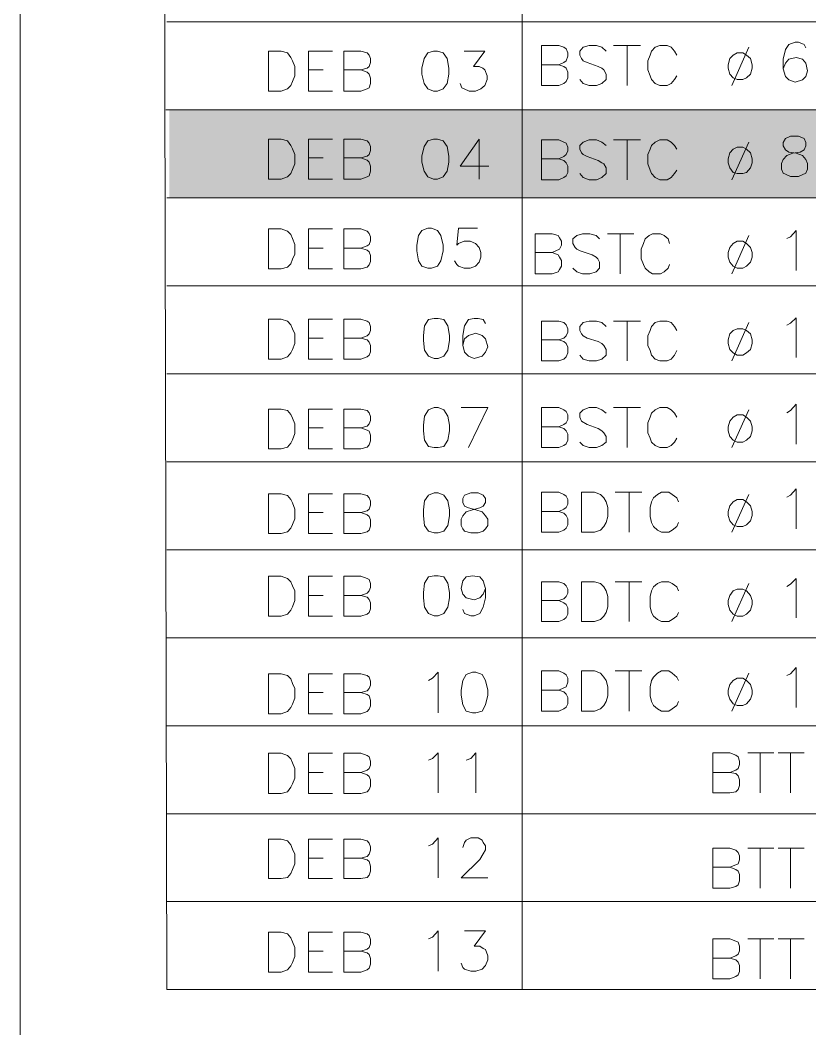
# Model space of a CAD drawing. Header units: feet. Extents: x 203667 to 205527, y 9204857 to 9205156.
# Drawn here: x 204238.889 to 204240.908, y 9205140.22 to 9205142.8 of the extents above; entities that cross this region are included whole.
import ezdxf

# ---------------------------------------------------------------- set-up
doc = ezdxf.new("R2010")
doc.units = ezdxf.units.FT
doc.header["$LTSCALE"] = 0.3
doc.header["$MEASUREMENT"] = 0
doc.layers.add('CALÇADA', color=3, linetype='Continuous')
doc.layers.add('DRENAGEM a executar', color=242, linetype='Continuous', lineweight=30)

msp = doc.modelspace()

# ---------------------------------------------------------------- hatches: boundary and pattern name
at = {"layer": 'CALÇADA'}
h = msp.add_hatch(color=1, dxfattribs=at)
h.dxf.hatch_style = 1
h.paths.add_polyline_path([(204249.5493, 9205142.5705), (204239.2705, 9205142.5705), (204239.2705, 9205142.3455), (204249.5493, 9205142.3455)])
h.paths.add_polyline_path([(204251.0814, 9205142.5705), (204249.5493, 9205142.5705), (204249.5493, 9205142.3455), (204251.0814, 9205142.3455)])

# ---------------------------------------------------------------- linework, layer by layer
at = {"layer": 'DRENAGEM a executar', "color": 7, "lineweight": 20}
for points in [[(204238.8889, 9205154.4118), (204238.8889, 9205137.7706), (204262.0205, 9205137.7706), (204262.0205, 9205154.4118)], [(204239.2639, 9205140.3206), (204239.2553, 9205144.1874), (204251.0749, 9205144.1874)], [(204240.1726, 9205143.7561), (204240.1726, 9205140.3206)], [(204239.2639, 9205142.7955), (204251.0749, 9205142.7955)], [(204240.2216, 9205142.6326), (204240.2216, 9205142.735), (204240.2663, 9205142.735), (204240.2793, 9205142.7306), (204240.2851, 9205142.7263), (204240.2894, 9205142.7162), (204240.2894, 9205142.7076), (204240.2851, 9205142.696), (204240.2793, 9205142.6917), (204240.2663, 9205142.6859), (204240.2216, 9205142.6859)], [(204240.3875, 9205142.7205), (204240.3759, 9205142.7306), (204240.363, 9205142.735), (204240.3442, 9205142.735), (204240.3283, 9205142.7306), (204240.3197, 9205142.7205), (204240.3197, 9205142.7104), (204240.324, 9205142.7018), (204240.3283, 9205142.696), (204240.3384, 9205142.6917), (204240.3673, 9205142.6816), (204240.3759, 9205142.6773), (204240.3817, 9205142.6729), (204240.3875, 9205142.6614), (204240.3875, 9205142.6484), (204240.3759, 9205142.6383), (204240.363, 9205142.6326), (204240.3442, 9205142.6326), (204240.3283, 9205142.6383), (204240.3197, 9205142.6484)], [(204240.4062, 9205142.735), (204240.4755, 9205142.735)], [(204240.4408, 9205142.735), (204240.4408, 9205142.6326)], [(204240.5678, 9205142.7104), (204240.562, 9205142.7205), (204240.5533, 9205142.7306), (204240.5432, 9205142.735), (204240.5245, 9205142.735), (204240.513, 9205142.7306), (204240.5029, 9205142.7205), (204240.5, 9205142.7104), (204240.4942, 9205142.696), (204240.4942, 9205142.6729), (204240.5, 9205142.6571), (204240.5029, 9205142.6484), (204240.513, 9205142.6383), (204240.5245, 9205142.6326), (204240.5432, 9205142.6326), (204240.5533, 9205142.6383), (204240.562, 9205142.6484), (204240.5678, 9205142.6571)], [(204240.7524, 9205142.7306), (204240.7091, 9205142.6326)], [(204240.8981, 9205142.7292), (204240.8937, 9205142.7378), (204240.8793, 9205142.7436), (204240.8706, 9205142.7436), (204240.8548, 9205142.7378), (204240.8461, 9205142.7249), (204240.8404, 9205142.7003), (204240.8404, 9205142.6758), (204240.8461, 9205142.6556), (204240.8548, 9205142.647), (204240.8706, 9205142.6412), (204240.8894, 9205142.647), (204240.8981, 9205142.6556), (204240.9024, 9205142.6701), (204240.8981, 9205142.6903), (204240.8894, 9205142.7003), (204240.8735, 9205142.7047), (204240.8548, 9205142.7003), (204240.8461, 9205142.6903), (204240.8404, 9205142.6758)], [(204239.5235, 9205142.6181), (204239.5235, 9205142.7205), (204239.5567, 9205142.7205), (204239.5726, 9205142.7162), (204239.5812, 9205142.7047), (204239.5856, 9205142.696), (204239.5913, 9205142.6816), (204239.5913, 9205142.6571), (204239.5856, 9205142.6427), (204239.5812, 9205142.6326), (204239.5726, 9205142.6239), (204239.5567, 9205142.6181), (204239.5235, 9205142.6181)], [(204239.6259, 9205142.6181), (204239.6259, 9205142.7205), (204239.688, 9205142.7205)], [(204239.7168, 9205142.6181), (204239.7168, 9205142.7205), (204239.7601, 9205142.7205), (204239.7759, 9205142.7162), (204239.7817, 9205142.7104), (204239.7846, 9205142.7018), (204239.7846, 9205142.6917), (204239.7817, 9205142.6816), (204239.7759, 9205142.6773), (204239.7601, 9205142.6729), (204239.7168, 9205142.6729)], [(204239.9461, 9205142.7205), (204239.9317, 9205142.7162), (204239.9216, 9205142.7018), (204239.9158, 9205142.6773), (204239.9158, 9205142.6614), (204239.9216, 9205142.6383), (204239.9317, 9205142.6239), (204239.9461, 9205142.6181), (204239.9562, 9205142.6181), (204239.9707, 9205142.6239), (204239.9807, 9205142.6383), (204239.9851, 9205142.6614), (204239.9851, 9205142.6773), (204239.9807, 9205142.7018), (204239.9707, 9205142.7162), (204239.9562, 9205142.7205), (204239.9461, 9205142.7205), (204239.9461, 9205142.7205)], [(204240.024, 9205142.7205), (204240.0774, 9205142.7205), (204240.0485, 9205142.6816), (204240.063, 9205142.6816), (204240.0716, 9205142.6773), (204240.0774, 9205142.6729), (204240.0832, 9205142.6571), (204240.0832, 9205142.6484), (204240.0774, 9205142.6326), (204240.0673, 9205142.6239), (204240.0529, 9205142.6181), (204240.037, 9205142.6181), (204240.024, 9205142.6239), (204240.0182, 9205142.6268), (204240.0139, 9205142.6383)], [(204240.7221, 9205142.7162), (204240.712, 9205142.7104), (204240.7033, 9205142.7018), (204240.699, 9205142.6859), (204240.699, 9205142.6773), (204240.7033, 9205142.6614), (204240.712, 9205142.6528), (204240.7221, 9205142.6484), (204240.7365, 9205142.6484), (204240.7466, 9205142.6528), (204240.7567, 9205142.6614), (204240.761, 9205142.6773), (204240.761, 9205142.6859), (204240.7567, 9205142.7018), (204240.7466, 9205142.7104), (204240.7365, 9205142.7162), (204240.7221, 9205142.7162), (204240.7221, 9205142.7162)], [(204240.2663, 9205142.6859), (204240.2793, 9205142.6816), (204240.2851, 9205142.6773), (204240.2894, 9205142.6672), (204240.2894, 9205142.6528), (204240.2851, 9205142.6427), (204240.2793, 9205142.6383), (204240.2663, 9205142.6326), (204240.2216, 9205142.6326)], [(204239.6259, 9205142.6729), (204239.6634, 9205142.6729)], [(204239.7601, 9205142.6729), (204239.7759, 9205142.6672), (204239.7817, 9205142.6614), (204239.7846, 9205142.6513), (204239.7846, 9205142.6383), (204239.7817, 9205142.6268), (204239.7759, 9205142.6239), (204239.7601, 9205142.6181), (204239.7168, 9205142.6181)], [(204239.6259, 9205142.6181), (204239.688, 9205142.6181)], [(204239.2618, 9205142.5705), (204251.0814, 9205142.5705)], [(204239.2639, 9205142.5705), (204251.0749, 9205142.5705)], [(204239.5235, 9205142.3931), (204239.5235, 9205142.4955), (204239.5567, 9205142.4955), (204239.5726, 9205142.4912), (204239.5812, 9205142.4797), (204239.5856, 9205142.471), (204239.5913, 9205142.4566), (204239.5913, 9205142.4321), (204239.5856, 9205142.4177), (204239.5812, 9205142.4076), (204239.5726, 9205142.3989), (204239.5567, 9205142.3931), (204239.5235, 9205142.3931)], [(204239.6259, 9205142.3931), (204239.6259, 9205142.4955), (204239.688, 9205142.4955)], [(204239.7168, 9205142.3931), (204239.7168, 9205142.4955), (204239.7601, 9205142.4955), (204239.7759, 9205142.4912), (204239.7817, 9205142.4854), (204239.7846, 9205142.4768), (204239.7846, 9205142.4667), (204239.7817, 9205142.4566), (204239.7759, 9205142.4523), (204239.7601, 9205142.4479), (204239.7168, 9205142.4479)], [(204239.9461, 9205142.4955), (204239.9317, 9205142.4912), (204239.9216, 9205142.4768), (204239.9158, 9205142.4523), (204239.9158, 9205142.4364), (204239.9216, 9205142.4133), (204239.9317, 9205142.3989), (204239.9461, 9205142.3931), (204239.9562, 9205142.3931), (204239.9707, 9205142.3989), (204239.9807, 9205142.4133), (204239.9851, 9205142.4364), (204239.9851, 9205142.4523), (204239.9807, 9205142.4768), (204239.9707, 9205142.4912), (204239.9562, 9205142.4955), (204239.9461, 9205142.4955), (204239.9461, 9205142.4955)], [(204240.063, 9205142.4955), (204240.0139, 9205142.4263), (204240.0875, 9205142.4263)], [(204240.063, 9205142.4955), (204240.063, 9205142.3931)], [(204240.8591, 9205142.5028), (204240.8461, 9205142.497), (204240.8404, 9205142.4869), (204240.8404, 9205142.4782), (204240.8461, 9205142.4681), (204240.8548, 9205142.4624), (204240.8735, 9205142.4595), (204240.8894, 9205142.4537), (204240.8981, 9205142.4436), (204240.9024, 9205142.4335), (204240.9024, 9205142.4191), (204240.8981, 9205142.409), (204240.8793, 9205142.4003), (204240.8591, 9205142.4003), (204240.8461, 9205142.4061), (204240.8404, 9205142.409), (204240.836, 9205142.4191), (204240.836, 9205142.4335), (204240.8404, 9205142.4436), (204240.849, 9205142.4537), (204240.8649, 9205142.4595), (204240.8836, 9205142.4624), (204240.8937, 9205142.4681), (204240.8981, 9205142.4782), (204240.8981, 9205142.4869), (204240.8937, 9205142.497), (204240.8793, 9205142.5028), (204240.8591, 9205142.5028), (204240.8591, 9205142.5028)], [(204240.2216, 9205142.3917), (204240.2216, 9205142.4941), (204240.2663, 9205142.4941), (204240.2793, 9205142.4883), (204240.2851, 9205142.4854), (204240.2894, 9205142.4753), (204240.2894, 9205142.4653), (204240.2851, 9205142.4566), (204240.2793, 9205142.4508), (204240.2663, 9205142.4451), (204240.2216, 9205142.4451)], [(204240.3875, 9205142.4797), (204240.3759, 9205142.4883), (204240.363, 9205142.4941), (204240.3442, 9205142.4941), (204240.3283, 9205142.4883), (204240.3197, 9205142.4797), (204240.3197, 9205142.4696), (204240.324, 9205142.4609), (204240.3283, 9205142.4566), (204240.3384, 9205142.4508), (204240.3673, 9205142.4407), (204240.3759, 9205142.435), (204240.3817, 9205142.4321), (204240.3875, 9205142.422), (204240.3875, 9205142.4076), (204240.3759, 9205142.3975), (204240.363, 9205142.3917), (204240.3442, 9205142.3917), (204240.3283, 9205142.3975), (204240.3197, 9205142.4076)], [(204240.4062, 9205142.4941), (204240.4755, 9205142.4941)], [(204240.4408, 9205142.4941), (204240.4408, 9205142.3917)], [(204240.5678, 9205142.4696), (204240.562, 9205142.4797), (204240.5533, 9205142.4883), (204240.5432, 9205142.4941), (204240.5245, 9205142.4941), (204240.513, 9205142.4883), (204240.5029, 9205142.4797), (204240.5, 9205142.4696), (204240.4942, 9205142.4566), (204240.4942, 9205142.4321), (204240.5, 9205142.4162), (204240.5029, 9205142.4076), (204240.513, 9205142.3975), (204240.5245, 9205142.3917), (204240.5432, 9205142.3917), (204240.5533, 9205142.3975), (204240.562, 9205142.4076), (204240.5678, 9205142.4162)], [(204240.7221, 9205142.4753), (204240.712, 9205142.4696), (204240.7033, 9205142.4609), (204240.699, 9205142.4451), (204240.699, 9205142.435), (204240.7033, 9205142.422), (204240.712, 9205142.4104), (204240.7221, 9205142.4076), (204240.7365, 9205142.4076), (204240.7466, 9205142.4104), (204240.7567, 9205142.422), (204240.761, 9205142.435), (204240.761, 9205142.4451), (204240.7567, 9205142.4609), (204240.7466, 9205142.4696), (204240.7365, 9205142.4753), (204240.7221, 9205142.4753), (204240.7221, 9205142.4753)], [(204240.7524, 9205142.4883), (204240.7091, 9205142.3917)], [(204239.6259, 9205142.4479), (204239.6634, 9205142.4479)], [(204239.7601, 9205142.4479), (204239.7759, 9205142.4422), (204239.7817, 9205142.4364), (204239.7846, 9205142.4263), (204239.7846, 9205142.4133), (204239.7817, 9205142.4018), (204239.7759, 9205142.3989), (204239.7601, 9205142.3931), (204239.7168, 9205142.3931)], [(204240.2663, 9205142.4451), (204240.2793, 9205142.4407), (204240.2851, 9205142.435), (204240.2894, 9205142.4263), (204240.2894, 9205142.4104), (204240.2851, 9205142.4018), (204240.2793, 9205142.3975), (204240.2663, 9205142.3917), (204240.2216, 9205142.3917)], [(204239.6259, 9205142.3931), (204239.688, 9205142.3931)], [(204239.2639, 9205142.3455), (204251.0749, 9205142.3455)], [(204239.5235, 9205142.1638), (204239.5235, 9205142.2662), (204239.5567, 9205142.2662), (204239.5726, 9205142.2604), (204239.5812, 9205142.2518), (204239.5856, 9205142.2417), (204239.5913, 9205142.2258), (204239.5913, 9205142.2013), (204239.5856, 9205142.1883), (204239.5812, 9205142.1768), (204239.5726, 9205142.1681), (204239.5567, 9205142.1638), (204239.5235, 9205142.1638)], [(204239.6259, 9205142.1638), (204239.6259, 9205142.2662), (204239.688, 9205142.2662)], [(204239.7168, 9205142.1638), (204239.7168, 9205142.2662), (204239.7601, 9205142.2662), (204239.7759, 9205142.2604), (204239.7817, 9205142.2547), (204239.7846, 9205142.246), (204239.7846, 9205142.2359), (204239.7817, 9205142.2258), (204239.7759, 9205142.2229), (204239.7601, 9205142.2172), (204239.7168, 9205142.2172)], [(204239.9317, 9205142.2677), (204239.9158, 9205142.2619), (204239.9072, 9205142.2489), (204239.9029, 9205142.2244), (204239.9029, 9205142.21), (204239.9072, 9205142.184), (204239.9158, 9205142.171), (204239.9317, 9205142.1653), (204239.9404, 9205142.1653), (204239.9562, 9205142.171), (204239.9649, 9205142.184), (204239.9707, 9205142.21), (204239.9707, 9205142.2244), (204239.9649, 9205142.2489), (204239.9562, 9205142.2619), (204239.9404, 9205142.2677), (204239.9317, 9205142.2677), (204239.9317, 9205142.2677)], [(204240.0586, 9205142.2677), (204240.0096, 9205142.2677), (204240.0053, 9205142.2244), (204240.0096, 9205142.2287), (204240.024, 9205142.2345), (204240.0399, 9205142.2345), (204240.0529, 9205142.2287), (204240.063, 9205142.2186), (204240.0673, 9205142.2056), (204240.0673, 9205142.1941), (204240.063, 9205142.1811), (204240.0529, 9205142.171), (204240.0399, 9205142.1653), (204240.024, 9205142.1653), (204240.0096, 9205142.171), (204240.0053, 9205142.1753), (204239.9995, 9205142.184)], [(204240.2057, 9205142.1508), (204240.2057, 9205142.2532), (204240.249, 9205142.2532), (204240.2649, 9205142.2489), (204240.2678, 9205142.2431), (204240.2735, 9205142.2345), (204240.2735, 9205142.2244), (204240.2678, 9205142.2143), (204240.249, 9205142.2056), (204240.2057, 9205142.2056)], [(204240.3702, 9205142.2403), (204240.3615, 9205142.2489), (204240.3457, 9205142.2532), (204240.3269, 9205142.2532), (204240.3125, 9205142.2489), (204240.3024, 9205142.2403), (204240.3024, 9205142.2287), (204240.3082, 9205142.2186), (204240.3125, 9205142.2143), (204240.3211, 9205142.21), (204240.3514, 9205142.1999), (204240.3615, 9205142.1941), (204240.3658, 9205142.1898), (204240.3702, 9205142.1811), (204240.3702, 9205142.1653), (204240.3615, 9205142.1566), (204240.3457, 9205142.1508), (204240.3269, 9205142.1508), (204240.3125, 9205142.1566), (204240.3024, 9205142.1653)], [(204240.3904, 9205142.2532), (204240.4582, 9205142.2532)], [(204240.4235, 9205142.2532), (204240.4235, 9205142.1508)], [(204240.549, 9205142.2287), (204240.5461, 9205142.2403), (204240.536, 9205142.2489), (204240.5259, 9205142.2532), (204240.5057, 9205142.2532), (204240.4971, 9205142.2489), (204240.487, 9205142.2403), (204240.4827, 9205142.2287), (204240.4769, 9205142.2143), (204240.4769, 9205142.1898), (204240.4827, 9205142.1753), (204240.487, 9205142.1653), (204240.4971, 9205142.1566), (204240.5057, 9205142.1508), (204240.5259, 9205142.1508), (204240.536, 9205142.1566), (204240.5461, 9205142.1653), (204240.549, 9205142.1753)], [(204240.7524, 9205142.2489), (204240.7091, 9205142.1508)], [(204240.849, 9205142.2417), (204240.8591, 9205142.246), (204240.8735, 9205142.2619), (204240.8735, 9205142.1595)], [(204239.6259, 9205142.2172), (204239.6634, 9205142.2172)], [(204239.7601, 9205142.2172), (204239.7759, 9205142.2114), (204239.7817, 9205142.2071), (204239.7846, 9205142.1984), (204239.7846, 9205142.1826), (204239.7817, 9205142.1739), (204239.7759, 9205142.1681), (204239.7601, 9205142.1638), (204239.7168, 9205142.1638)], [(204240.7221, 9205142.2345), (204240.712, 9205142.2287), (204240.7033, 9205142.2186), (204240.699, 9205142.2056), (204240.699, 9205142.1941), (204240.7033, 9205142.1811), (204240.712, 9205142.171), (204240.7221, 9205142.1653), (204240.7365, 9205142.1653), (204240.7466, 9205142.171), (204240.7567, 9205142.1811), (204240.761, 9205142.1941), (204240.761, 9205142.2056), (204240.7567, 9205142.2186), (204240.7466, 9205142.2287), (204240.7365, 9205142.2345), (204240.7221, 9205142.2345), (204240.7221, 9205142.2345)], [(204240.249, 9205142.2056), (204240.2649, 9205142.1999), (204240.2678, 9205142.1941), (204240.2735, 9205142.1854), (204240.2735, 9205142.171), (204240.2678, 9205142.1624), (204240.2649, 9205142.1566), (204240.249, 9205142.1508), (204240.2057, 9205142.1508)], [(204239.6259, 9205142.1638), (204239.688, 9205142.1638)], [(204239.2639, 9205142.1205), (204251.0749, 9205142.1205)], [(204239.5235, 9205141.933), (204239.5235, 9205142.0354), (204239.5567, 9205142.0354), (204239.5726, 9205142.0297), (204239.5812, 9205142.021), (204239.5856, 9205142.0109), (204239.5913, 9205141.9979), (204239.5913, 9205141.9734), (204239.5856, 9205141.9576), (204239.5812, 9205141.9489), (204239.5726, 9205141.9388), (204239.5567, 9205141.933), (204239.5235, 9205141.933), (204239.5235, 9205141.933)], [(204239.6259, 9205141.933), (204239.6259, 9205142.0354), (204239.688, 9205142.0354)], [(204239.7168, 9205141.933), (204239.7168, 9205142.0354), (204239.7601, 9205142.0354), (204239.7759, 9205142.0297), (204239.7817, 9205142.0268), (204239.7846, 9205142.0167), (204239.7846, 9205142.0066), (204239.7817, 9205141.9979), (204239.7759, 9205141.9922), (204239.7601, 9205141.9864), (204239.7168, 9205141.9864)], [(204239.9476, 9205142.0369), (204239.9332, 9205142.034), (204239.9231, 9205142.0181), (204239.9202, 9205141.9936), (204239.9202, 9205141.9806), (204239.9231, 9205141.9561), (204239.9332, 9205141.9403), (204239.9476, 9205141.9345), (204239.9577, 9205141.9345), (204239.9721, 9205141.9403), (204239.9822, 9205141.9561), (204239.9865, 9205141.9806), (204239.9865, 9205141.9936), (204239.9822, 9205142.0181), (204239.9721, 9205142.034), (204239.9577, 9205142.0369), (204239.9476, 9205142.0369), (204239.9476, 9205142.0369)], [(204240.0788, 9205142.0239), (204240.0731, 9205142.034), (204240.0601, 9205142.0369), (204240.05, 9205142.0369), (204240.0356, 9205142.034), (204240.0255, 9205142.0181), (204240.0211, 9205141.9936), (204240.0211, 9205141.9691), (204240.0255, 9205141.9504), (204240.0356, 9205141.9403), (204240.05, 9205141.9345), (204240.0702, 9205141.9403), (204240.0788, 9205141.9504), (204240.0846, 9205141.9648), (204240.0788, 9205141.985), (204240.0702, 9205141.9936), (204240.0543, 9205141.9994), (204240.0356, 9205141.9936), (204240.0255, 9205141.985), (204240.0211, 9205141.9691)], [(204240.849, 9205142.0196), (204240.8591, 9205142.0253), (204240.8735, 9205142.0383), (204240.8735, 9205141.9374)], [(204240.2216, 9205141.9287), (204240.2216, 9205142.0297), (204240.2663, 9205142.0297), (204240.2793, 9205142.0268), (204240.2851, 9205142.021), (204240.2894, 9205142.0109), (204240.2894, 9205142.0023), (204240.2851, 9205141.9922), (204240.2793, 9205141.9864), (204240.2663, 9205141.9821), (204240.2216, 9205141.9821)], [(204240.3875, 9205142.0167), (204240.3759, 9205142.0268), (204240.363, 9205142.0297), (204240.3442, 9205142.0297), (204240.3283, 9205142.0268), (204240.3197, 9205142.0167), (204240.3197, 9205142.0066), (204240.324, 9205141.9979), (204240.3283, 9205141.9922), (204240.3384, 9205141.9864), (204240.3673, 9205141.9778), (204240.3759, 9205141.9734), (204240.3817, 9205141.9677), (204240.3875, 9205141.9576), (204240.3875, 9205141.9431), (204240.3759, 9205141.933), (204240.363, 9205141.9287), (204240.3442, 9205141.9287), (204240.3283, 9205141.933), (204240.3197, 9205141.9431)], [(204240.4062, 9205142.0297), (204240.4755, 9205142.0297)], [(204240.4408, 9205142.0297), (204240.4408, 9205141.9287)], [(204240.5678, 9205142.0066), (204240.562, 9205142.0167), (204240.5533, 9205142.0268), (204240.5432, 9205142.0297), (204240.5245, 9205142.0297), (204240.513, 9205142.0268), (204240.5029, 9205142.0167), (204240.5, 9205142.0066), (204240.4942, 9205141.9922), (204240.4942, 9205141.9677), (204240.5, 9205141.9547), (204240.5029, 9205141.9431), (204240.513, 9205141.933), (204240.5245, 9205141.9287), (204240.5432, 9205141.9287), (204240.5533, 9205141.933), (204240.562, 9205141.9431), (204240.5678, 9205141.9547)], [(204240.7221, 9205142.0109), (204240.712, 9205142.0066), (204240.7033, 9205141.9979), (204240.699, 9205141.9821), (204240.699, 9205141.9734), (204240.7033, 9205141.9576), (204240.712, 9205141.9489), (204240.7221, 9205141.9431), (204240.7365, 9205141.9431), (204240.7466, 9205141.9489), (204240.7567, 9205141.9576), (204240.761, 9205141.9734), (204240.761, 9205141.9821), (204240.7567, 9205141.9979), (204240.7466, 9205142.0066), (204240.7365, 9205142.0109), (204240.7221, 9205142.0109), (204240.7221, 9205142.0109)], [(204240.7524, 9205142.0268), (204240.7091, 9205141.9287)], [(204239.6259, 9205141.9864), (204239.6634, 9205141.9864)], [(204239.7601, 9205141.9864), (204239.7759, 9205141.9821), (204239.7817, 9205141.9763), (204239.7846, 9205141.9677), (204239.7846, 9205141.9518), (204239.7817, 9205141.9431), (204239.7759, 9205141.9388), (204239.7601, 9205141.933), (204239.7168, 9205141.933)], [(204240.2663, 9205141.9821), (204240.2793, 9205141.9778), (204240.2851, 9205141.9734), (204240.2894, 9205141.9633), (204240.2894, 9205141.9489), (204240.2851, 9205141.9388), (204240.2793, 9205141.933), (204240.2663, 9205141.9287), (204240.2216, 9205141.9287)], [(204239.6259, 9205141.933), (204239.688, 9205141.933)], [(204239.2639, 9205141.8955), (204251.0749, 9205141.8955)], [(204239.5235, 9205141.7037), (204239.5235, 9205141.8047), (204239.5567, 9205141.8047), (204239.5726, 9205141.8018), (204239.5812, 9205141.7917), (204239.5856, 9205141.7816), (204239.5913, 9205141.7672), (204239.5913, 9205141.7427), (204239.5856, 9205141.7268), (204239.5812, 9205141.7181), (204239.5726, 9205141.708), (204239.5567, 9205141.7037), (204239.5235, 9205141.7037), (204239.5235, 9205141.7037)], [(204239.6259, 9205141.7037), (204239.6259, 9205141.8047), (204239.688, 9205141.8047)], [(204239.7168, 9205141.7037), (204239.7168, 9205141.8047), (204239.7601, 9205141.8047), (204239.7759, 9205141.8018), (204239.7817, 9205141.796), (204239.7846, 9205141.7859), (204239.7846, 9205141.7758), (204239.7817, 9205141.7672), (204239.7759, 9205141.7614), (204239.7601, 9205141.7571), (204239.7168, 9205141.7571)], [(204239.9476, 9205141.809), (204239.9332, 9205141.8032), (204239.9231, 9205141.7874), (204239.9202, 9205141.7643), (204239.9202, 9205141.7499), (204239.9231, 9205141.7254), (204239.9332, 9205141.7095), (204239.9476, 9205141.7066), (204239.9577, 9205141.7066), (204239.9721, 9205141.7095), (204239.9822, 9205141.7254), (204239.9865, 9205141.7499), (204239.9865, 9205141.7643), (204239.9822, 9205141.7874), (204239.9721, 9205141.8032), (204239.9577, 9205141.809), (204239.9476, 9205141.809), (204239.9476, 9205141.809)], [(204240.0356, 9205141.7066), (204240.0846, 9205141.809), (204240.0168, 9205141.809)], [(204240.2216, 9205141.7066), (204240.2216, 9205141.809), (204240.2663, 9205141.809), (204240.2793, 9205141.8032), (204240.2851, 9205141.7989), (204240.2894, 9205141.7903), (204240.2894, 9205141.7787), (204240.2851, 9205141.7701), (204240.2793, 9205141.7657), (204240.2663, 9205141.76), (204240.2216, 9205141.76)], [(204240.3875, 9205141.7946), (204240.3759, 9205141.8032), (204240.363, 9205141.809), (204240.3442, 9205141.809), (204240.3283, 9205141.8032), (204240.3197, 9205141.7946), (204240.3197, 9205141.7845), (204240.324, 9205141.7744), (204240.3384, 9205141.7657), (204240.3673, 9205141.7556), (204240.3759, 9205141.7499), (204240.3817, 9205141.7441), (204240.3875, 9205141.7354), (204240.3875, 9205141.721), (204240.3759, 9205141.7124), (204240.363, 9205141.7066), (204240.3442, 9205141.7066), (204240.3283, 9205141.7124), (204240.3197, 9205141.721)], [(204240.4062, 9205141.809), (204240.4755, 9205141.809)], [(204240.4408, 9205141.809), (204240.4408, 9205141.7066)], [(204240.5678, 9205141.7845), (204240.562, 9205141.7946), (204240.5533, 9205141.8032), (204240.5432, 9205141.809), (204240.5245, 9205141.809), (204240.513, 9205141.8032), (204240.5029, 9205141.7946), (204240.5, 9205141.7845), (204240.4942, 9205141.7701), (204240.4942, 9205141.7441), (204240.5, 9205141.7311), (204240.5029, 9205141.721), (204240.513, 9205141.7124), (204240.5245, 9205141.7066), (204240.5432, 9205141.7066), (204240.5533, 9205141.7124), (204240.562, 9205141.721), (204240.5678, 9205141.7311)], [(204240.7524, 9205141.8032), (204240.7091, 9205141.7066)], [(204240.849, 9205141.796), (204240.8591, 9205141.8018), (204240.8735, 9205141.8177), (204240.8735, 9205141.7153)], [(204240.7221, 9205141.7903), (204240.712, 9205141.7845), (204240.7033, 9205141.7744), (204240.699, 9205141.76), (204240.699, 9205141.7499), (204240.7033, 9205141.7354), (204240.712, 9205141.7254), (204240.7221, 9205141.721), (204240.7365, 9205141.721), (204240.7466, 9205141.7254), (204240.7567, 9205141.7354), (204240.761, 9205141.7499), (204240.761, 9205141.76), (204240.7567, 9205141.7744), (204240.7466, 9205141.7845), (204240.7365, 9205141.7903), (204240.7221, 9205141.7903), (204240.7221, 9205141.7903)], [(204239.6259, 9205141.7571), (204239.6634, 9205141.7571)], [(204239.7601, 9205141.7571), (204239.7759, 9205141.7513), (204239.7817, 9205141.7484), (204239.7846, 9205141.7383), (204239.7846, 9205141.7239), (204239.7817, 9205141.7138), (204239.7759, 9205141.708), (204239.7601, 9205141.7037), (204239.7168, 9205141.7037)], [(204240.2663, 9205141.76), (204240.2793, 9205141.7556), (204240.2851, 9205141.7499), (204240.2894, 9205141.7412), (204240.2894, 9205141.7254), (204240.2851, 9205141.7167), (204240.2793, 9205141.7124), (204240.2663, 9205141.7066), (204240.2216, 9205141.7066)], [(204239.6259, 9205141.7037), (204239.688, 9205141.7037)], [(204239.2639, 9205141.6705), (204251.0749, 9205141.6705), (204239.2639, 9205141.6705), (204239.2639, 9205141.6705)], [(204240.2216, 9205141.4903), (204240.2216, 9205141.5927), (204240.2663, 9205141.5927), (204240.2793, 9205141.5869), (204240.2851, 9205141.5826), (204240.2894, 9205141.5739), (204240.2894, 9205141.5624), (204240.2851, 9205141.5537), (204240.2793, 9205141.5494), (204240.2663, 9205141.5436), (204240.2216, 9205141.5436)], [(204240.324, 9205141.4903), (204240.324, 9205141.5927), (204240.3572, 9205141.5927), (204240.3731, 9205141.5869), (204240.3817, 9205141.5782), (204240.3875, 9205141.5681), (204240.3918, 9205141.5537), (204240.3918, 9205141.5306), (204240.3875, 9205141.5148), (204240.3817, 9205141.5047), (204240.3731, 9205141.496), (204240.3572, 9205141.4903), (204240.324, 9205141.4903), (204240.324, 9205141.4903)], [(204240.4106, 9205141.5927), (204240.4783, 9205141.5927)], [(204240.4466, 9205141.5927), (204240.4466, 9205141.4903)], [(204240.5721, 9205141.5681), (204240.5678, 9205141.5782), (204240.5562, 9205141.5869), (204240.5476, 9205141.5927), (204240.5288, 9205141.5927), (204240.5187, 9205141.5869), (204240.5086, 9205141.5782), (204240.5029, 9205141.5681), (204240.5, 9205141.5537), (204240.5, 9205141.5306), (204240.5029, 9205141.5148), (204240.5086, 9205141.5047), (204240.5187, 9205141.496), (204240.5288, 9205141.4903), (204240.5476, 9205141.4903), (204240.5562, 9205141.496), (204240.5678, 9205141.5047), (204240.5721, 9205141.5148)], [(204240.849, 9205141.5797), (204240.8591, 9205141.5854), (204240.8735, 9205141.6013), (204240.8735, 9205141.4989)], [(204239.5235, 9205141.4874), (204239.5235, 9205141.5883), (204239.5567, 9205141.5883), (204239.5726, 9205141.584), (204239.5812, 9205141.5739), (204239.5856, 9205141.5653), (204239.5913, 9205141.5494), (204239.5913, 9205141.5249), (204239.5856, 9205141.5104), (204239.5812, 9205141.5004), (204239.5726, 9205141.4917), (204239.5567, 9205141.4874), (204239.5235, 9205141.4874), (204239.5235, 9205141.4874)], [(204239.6259, 9205141.4874), (204239.6259, 9205141.5883), (204239.688, 9205141.5883)], [(204239.7168, 9205141.4874), (204239.7168, 9205141.5883), (204239.7601, 9205141.5883), (204239.7759, 9205141.584), (204239.7817, 9205141.5782), (204239.7846, 9205141.5696), (204239.7846, 9205141.5595), (204239.7817, 9205141.5494), (204239.7759, 9205141.5451), (204239.7601, 9205141.5407), (204239.7168, 9205141.5407)], [(204239.9476, 9205141.5912), (204239.9332, 9205141.5854), (204239.9231, 9205141.571), (204239.9202, 9205141.5479), (204239.9202, 9205141.5321), (204239.9231, 9205141.5076), (204239.9332, 9205141.4931), (204239.9476, 9205141.4888), (204239.9577, 9205141.4888), (204239.9721, 9205141.4931), (204239.9822, 9205141.5076), (204239.9865, 9205141.5321), (204239.9865, 9205141.5479), (204239.9822, 9205141.571), (204239.9721, 9205141.5854), (204239.9577, 9205141.5912), (204239.9476, 9205141.5912), (204239.9476, 9205141.5912)], [(204240.0413, 9205141.5912), (204240.0255, 9205141.5854), (204240.0211, 9205141.5768), (204240.0211, 9205141.5667), (204240.0255, 9205141.5566), (204240.0356, 9205141.5523), (204240.0543, 9205141.5479), (204240.0702, 9205141.5422), (204240.0788, 9205141.5321), (204240.0846, 9205141.5234), (204240.0846, 9205141.5076), (204240.0788, 9205141.4989), (204240.0731, 9205141.4931), (204240.0601, 9205141.4888), (204240.0413, 9205141.4888), (204240.0255, 9205141.4931), (204240.0211, 9205141.4989), (204240.0168, 9205141.5076), (204240.0168, 9205141.5234), (204240.0211, 9205141.5321), (204240.0298, 9205141.5422), (204240.0457, 9205141.5479), (204240.0644, 9205141.5523), (204240.0731, 9205141.5566), (204240.0788, 9205141.5667), (204240.0788, 9205141.5768), (204240.0731, 9205141.5854), (204240.0601, 9205141.5912), (204240.0413, 9205141.5912), (204240.0413, 9205141.5912)], [(204240.7221, 9205141.5739), (204240.712, 9205141.5681), (204240.7033, 9205141.558), (204240.699, 9205141.5436), (204240.699, 9205141.5335), (204240.7033, 9205141.5191), (204240.712, 9205141.509), (204240.7221, 9205141.5047), (204240.7365, 9205141.5047), (204240.7466, 9205141.509), (204240.7567, 9205141.5191), (204240.761, 9205141.5335), (204240.761, 9205141.5436), (204240.7567, 9205141.558), (204240.7466, 9205141.5681), (204240.7365, 9205141.5739), (204240.7221, 9205141.5739), (204240.7221, 9205141.5739)], [(204240.7524, 9205141.5869), (204240.7091, 9205141.4903)], [(204239.6259, 9205141.5407), (204239.6634, 9205141.5407)], [(204239.7601, 9205141.5407), (204239.7759, 9205141.535), (204239.7817, 9205141.5306), (204239.7846, 9205141.522), (204239.7846, 9205141.5061), (204239.7817, 9205141.496), (204239.7759, 9205141.4917), (204239.7601, 9205141.4874), (204239.7168, 9205141.4874)], [(204240.2663, 9205141.5436), (204240.2793, 9205141.5393), (204240.2851, 9205141.5335), (204240.2894, 9205141.5249), (204240.2894, 9205141.509), (204240.2851, 9205141.5004), (204240.2793, 9205141.496), (204240.2663, 9205141.4903), (204240.2216, 9205141.4903)], [(204239.6259, 9205141.4874), (204239.688, 9205141.4874)], [(204239.2639, 9205141.4455), (204251.0749, 9205141.4455)], [(204239.5235, 9205141.2754), (204239.5235, 9205141.3778), (204239.5567, 9205141.3778), (204239.5726, 9205141.372), (204239.5812, 9205141.3633), (204239.5856, 9205141.3532), (204239.5913, 9205141.3403), (204239.5913, 9205141.3157), (204239.5856, 9205141.2999), (204239.5812, 9205141.2912), (204239.5726, 9205141.2811), (204239.5567, 9205141.2754), (204239.5235, 9205141.2754), (204239.5235, 9205141.2754)], [(204239.6259, 9205141.2754), (204239.6259, 9205141.3778), (204239.688, 9205141.3778)], [(204239.7168, 9205141.2754), (204239.7168, 9205141.3778), (204239.7601, 9205141.3778), (204239.7759, 9205141.372), (204239.7817, 9205141.3691), (204239.7846, 9205141.359), (204239.7846, 9205141.3489), (204239.7817, 9205141.3403), (204239.7759, 9205141.3345), (204239.7601, 9205141.3287), (204239.7168, 9205141.3287)], [(204239.9476, 9205141.3792), (204239.9332, 9205141.3763), (204239.9231, 9205141.3604), (204239.9202, 9205141.3359), (204239.9202, 9205141.3229), (204239.9231, 9205141.2984), (204239.9332, 9205141.2826), (204239.9476, 9205141.2768), (204239.9577, 9205141.2768), (204239.9721, 9205141.2826), (204239.9822, 9205141.2984), (204239.9865, 9205141.3229), (204239.9865, 9205141.3359), (204239.9822, 9205141.3604), (204239.9721, 9205141.3763), (204239.9577, 9205141.3792), (204239.9476, 9205141.3792), (204239.9476, 9205141.3792)], [(204240.0788, 9205141.346), (204240.0731, 9205141.3316), (204240.0644, 9205141.3229), (204240.05, 9205141.3172), (204240.0298, 9205141.3229), (204240.0211, 9205141.3316), (204240.0168, 9205141.346), (204240.0211, 9205141.3662), (204240.0298, 9205141.3763), (204240.0457, 9205141.3792), (204240.0644, 9205141.3763), (204240.0731, 9205141.3662), (204240.0788, 9205141.346), (204240.0788, 9205141.3229), (204240.0731, 9205141.2984), (204240.0644, 9205141.2826), (204240.05, 9205141.2768), (204240.0413, 9205141.2768), (204240.0255, 9205141.2826), (204240.0211, 9205141.2927)], [(204240.2216, 9205141.2624), (204240.2216, 9205141.3633), (204240.2663, 9205141.3633), (204240.2793, 9205141.359), (204240.2851, 9205141.3532), (204240.2894, 9205141.3446), (204240.2894, 9205141.3345), (204240.2851, 9205141.3258), (204240.2793, 9205141.3201), (204240.2663, 9205141.3157), (204240.2216, 9205141.3157)], [(204240.324, 9205141.2624), (204240.324, 9205141.3633), (204240.3572, 9205141.3633), (204240.3731, 9205141.359), (204240.3817, 9205141.3504), (204240.3875, 9205141.3403), (204240.3918, 9205141.3258), (204240.3918, 9205141.2999), (204240.3875, 9205141.2854), (204240.3817, 9205141.2754), (204240.3731, 9205141.2667), (204240.3572, 9205141.2624), (204240.324, 9205141.2624), (204240.324, 9205141.2624)], [(204240.4106, 9205141.3633), (204240.4783, 9205141.3633)], [(204240.4466, 9205141.3633), (204240.4466, 9205141.2624)], [(204240.5721, 9205141.3403), (204240.5678, 9205141.3504), (204240.5562, 9205141.359), (204240.5476, 9205141.3633), (204240.5288, 9205141.3633), (204240.5187, 9205141.359), (204240.5086, 9205141.3504), (204240.5029, 9205141.3403), (204240.5, 9205141.3258), (204240.5, 9205141.2999), (204240.5029, 9205141.2854), (204240.5086, 9205141.2754), (204240.5187, 9205141.2667), (204240.5288, 9205141.2624), (204240.5476, 9205141.2624), (204240.5562, 9205141.2667), (204240.5678, 9205141.2754), (204240.5721, 9205141.2854)], [(204240.849, 9205141.3518), (204240.8591, 9205141.3576), (204240.8735, 9205141.372), (204240.8735, 9205141.271)], [(204240.7221, 9205141.3446), (204240.712, 9205141.3403), (204240.7033, 9205141.3287), (204240.699, 9205141.3157), (204240.699, 9205141.3056), (204240.7033, 9205141.2912), (204240.712, 9205141.2811), (204240.7221, 9205141.2754), (204240.7365, 9205141.2754), (204240.7466, 9205141.2811), (204240.7567, 9205141.2912), (204240.761, 9205141.3056), (204240.761, 9205141.3157), (204240.7567, 9205141.3287), (204240.7466, 9205141.3403), (204240.7365, 9205141.3446), (204240.7221, 9205141.3446), (204240.7221, 9205141.3446)], [(204240.7524, 9205141.359), (204240.7091, 9205141.2624)], [(204239.6259, 9205141.3287), (204239.6634, 9205141.3287)], [(204239.7601, 9205141.3287), (204239.7759, 9205141.3244), (204239.7817, 9205141.3186), (204239.7846, 9205141.31), (204239.7846, 9205141.2941), (204239.7817, 9205141.2854), (204239.7759, 9205141.2811), (204239.7601, 9205141.2754), (204239.7168, 9205141.2754)], [(204240.2663, 9205141.3157), (204240.2793, 9205141.31), (204240.2851, 9205141.3056), (204240.2894, 9205141.297), (204240.2894, 9205141.2811), (204240.2851, 9205141.2725), (204240.2793, 9205141.2667), (204240.2663, 9205141.2624), (204240.2216, 9205141.2624)], [(204239.6259, 9205141.2754), (204239.688, 9205141.2754)], [(204239.2639, 9205141.2205), (204251.0749, 9205141.2205)], [(204239.5235, 9205141.0258), (204239.5235, 9205141.1282), (204239.5567, 9205141.1282), (204239.5726, 9205141.1239), (204239.5812, 9205141.1153), (204239.5856, 9205141.1037), (204239.5913, 9205141.0907), (204239.5913, 9205141.0662), (204239.5856, 9205141.0504), (204239.5812, 9205141.0417), (204239.5726, 9205141.0316), (204239.5567, 9205141.0258), (204239.5235, 9205141.0258), (204239.5235, 9205141.0258)], [(204239.6259, 9205141.0258), (204239.6259, 9205141.1282), (204239.688, 9205141.1282)], [(204239.7168, 9205141.0258), (204239.7168, 9205141.1282), (204239.7601, 9205141.1282), (204239.7759, 9205141.1239), (204239.7817, 9205141.1196), (204239.7846, 9205141.1095), (204239.7846, 9205141.0994), (204239.7817, 9205141.0907), (204239.7759, 9205141.085), (204239.7601, 9205141.0806), (204239.7168, 9205141.0806)], [(204239.9332, 9205141.1109), (204239.9432, 9205141.1167), (204239.9577, 9205141.1326), (204239.9577, 9205141.0287)], [(204240.0457, 9205141.1326), (204240.0298, 9205141.1268), (204240.0211, 9205141.1109), (204240.0168, 9205141.0864), (204240.0168, 9205141.0734), (204240.0211, 9205141.0489), (204240.0298, 9205141.033), (204240.0457, 9205141.0287), (204240.0543, 9205141.0287), (204240.0702, 9205141.033), (204240.0788, 9205141.0489), (204240.0846, 9205141.0734), (204240.0846, 9205141.0864), (204240.0788, 9205141.1109), (204240.0702, 9205141.1268), (204240.0543, 9205141.1326), (204240.0457, 9205141.1326), (204240.0457, 9205141.1326)], [(204240.2216, 9205141.033), (204240.2216, 9205141.1355), (204240.2663, 9205141.1355), (204240.2793, 9205141.1297), (204240.2851, 9205141.1254), (204240.2894, 9205141.1167), (204240.2894, 9205141.1066), (204240.2851, 9205141.0951), (204240.2793, 9205141.0922), (204240.2663, 9205141.0864), (204240.2216, 9205141.0864)], [(204240.324, 9205141.033), (204240.324, 9205141.1355), (204240.3572, 9205141.1355), (204240.3731, 9205141.1297), (204240.3817, 9205141.1196), (204240.3875, 9205141.1109), (204240.3918, 9205141.0951), (204240.3918, 9205141.072), (204240.3875, 9205141.0576), (204240.3817, 9205141.0475), (204240.3731, 9205141.0388), (204240.3572, 9205141.033), (204240.324, 9205141.033), (204240.324, 9205141.033)], [(204240.4106, 9205141.1355), (204240.4783, 9205141.1355)], [(204240.4466, 9205141.1355), (204240.4466, 9205141.033)], [(204240.5721, 9205141.1109), (204240.5678, 9205141.1196), (204240.5562, 9205141.1297), (204240.5476, 9205141.1355), (204240.5288, 9205141.1355), (204240.5187, 9205141.1297), (204240.5086, 9205141.1196), (204240.5029, 9205141.1109), (204240.5, 9205141.0951), (204240.5, 9205141.072), (204240.5029, 9205141.0576), (204240.5086, 9205141.0475), (204240.5187, 9205141.0388), (204240.5288, 9205141.033), (204240.5476, 9205141.033), (204240.5562, 9205141.0388), (204240.5678, 9205141.0475), (204240.5721, 9205141.0576)], [(204240.7524, 9205141.1297), (204240.7091, 9205141.033)], [(204240.849, 9205141.1239), (204240.8591, 9205141.1282), (204240.8735, 9205141.1441), (204240.8735, 9205141.0417)], [(204240.7221, 9205141.1167), (204240.712, 9205141.1109), (204240.7033, 9205141.1008), (204240.699, 9205141.0864), (204240.699, 9205141.0763), (204240.7033, 9205141.0633), (204240.712, 9205141.0518), (204240.7221, 9205141.0475), (204240.7365, 9205141.0475), (204240.7466, 9205141.0518), (204240.7567, 9205141.0633), (204240.761, 9205141.0763), (204240.761, 9205141.0864), (204240.7567, 9205141.1008), (204240.7466, 9205141.1109), (204240.7365, 9205141.1167), (204240.7221, 9205141.1167), (204240.7221, 9205141.1167)], [(204239.6259, 9205141.0806), (204239.6634, 9205141.0806)], [(204239.7601, 9205141.0806), (204239.7759, 9205141.0749), (204239.7817, 9205141.072), (204239.7846, 9205141.0605), (204239.7846, 9205141.046), (204239.7817, 9205141.0374), (204239.7759, 9205141.0316), (204239.7601, 9205141.0258), (204239.7168, 9205141.0258)], [(204240.2663, 9205141.0864), (204240.2793, 9205141.0821), (204240.2851, 9205141.0763), (204240.2894, 9205141.0677), (204240.2894, 9205141.0518), (204240.2851, 9205141.0431), (204240.2793, 9205141.0388), (204240.2663, 9205141.033), (204240.2216, 9205141.033)], [(204239.6259, 9205141.0258), (204239.688, 9205141.0258)], [(204239.2639, 9205140.9955), (204251.0749, 9205140.9955)], [(204239.5235, 9205140.8225), (204239.5235, 9205140.9249), (204239.5567, 9205140.9249), (204239.5726, 9205140.9191), (204239.5812, 9205140.9105), (204239.5856, 9205140.9004), (204239.5913, 9205140.8859), (204239.5913, 9205140.8614), (204239.5856, 9205140.847), (204239.5812, 9205140.8383), (204239.5726, 9205140.8268), (204239.5567, 9205140.8225), (204239.5235, 9205140.8225), (204239.5235, 9205140.8225)], [(204239.6259, 9205140.8225), (204239.6259, 9205140.9249), (204239.688, 9205140.9249)], [(204239.7168, 9205140.8225), (204239.7168, 9205140.9249), (204239.7601, 9205140.9249), (204239.7759, 9205140.9191), (204239.7817, 9205140.9162), (204239.7846, 9205140.9047), (204239.7846, 9205140.8946), (204239.7817, 9205140.8859), (204239.7759, 9205140.8816), (204239.7601, 9205140.8758), (204239.7168, 9205140.8758)], [(204239.9332, 9205140.9076), (204239.9432, 9205140.9119), (204239.9577, 9205140.9263), (204239.9577, 9205140.8239)], [(204240.0298, 9205140.9076), (204240.0413, 9205140.9119), (204240.0543, 9205140.9263), (204240.0543, 9205140.8239)], [(204240.6601, 9205140.8239), (204240.6601, 9205140.9263), (204240.7033, 9205140.9263), (204240.7192, 9205140.9205), (204240.725, 9205140.9162), (204240.7279, 9205140.9047), (204240.7279, 9205140.896), (204240.725, 9205140.8859), (204240.7192, 9205140.8816), (204240.7033, 9205140.8758), (204240.6601, 9205140.8758)], [(204240.7495, 9205140.9263), (204240.8158, 9205140.9263)], [(204240.7812, 9205140.9263), (204240.7812, 9205140.8239)], [(204240.8274, 9205140.9263), (204240.8937, 9205140.9263)], [(204240.8591, 9205140.9263), (204240.8591, 9205140.8239)], [(204239.6259, 9205140.8758), (204239.6634, 9205140.8758)], [(204239.7601, 9205140.8758), (204239.7759, 9205140.8701), (204239.7817, 9205140.8657), (204239.7846, 9205140.8571), (204239.7846, 9205140.8412), (204239.7817, 9205140.8326), (204239.7759, 9205140.8268), (204239.7601, 9205140.8225), (204239.7168, 9205140.8225)], [(204240.7033, 9205140.8758), (204240.7192, 9205140.873), (204240.725, 9205140.8672), (204240.7279, 9205140.8571), (204240.7279, 9205140.8427), (204240.725, 9205140.8326), (204240.7192, 9205140.8268), (204240.7033, 9205140.8239), (204240.6601, 9205140.8239)], [(204239.6259, 9205140.8225), (204239.688, 9205140.8225)], [(204239.2639, 9205140.7705), (204251.0749, 9205140.7705)], [(204239.2639, 9205140.7705), (204251.0749, 9205140.7705)], [(204239.5235, 9205140.6047), (204239.5235, 9205140.7056), (204239.5567, 9205140.7056), (204239.5726, 9205140.7013), (204239.5812, 9205140.6912), (204239.5856, 9205140.6797), (204239.5913, 9205140.6667), (204239.5913, 9205140.6422), (204239.5856, 9205140.6278), (204239.5812, 9205140.6177), (204239.5726, 9205140.6076), (204239.5567, 9205140.6047), (204239.5235, 9205140.6047)], [(204239.6259, 9205140.6047), (204239.6259, 9205140.7056), (204239.688, 9205140.7056)], [(204239.7168, 9205140.6047), (204239.7168, 9205140.7056), (204239.7601, 9205140.7056), (204239.7759, 9205140.7013), (204239.7817, 9205140.6955), (204239.7846, 9205140.6855), (204239.7846, 9205140.6768), (204239.7817, 9205140.6667), (204239.7759, 9205140.6609), (204239.7601, 9205140.6566), (204239.7168, 9205140.6566)], [(204239.9332, 9205140.6883), (204239.9432, 9205140.6927), (204239.9577, 9205140.7085), (204239.9577, 9205140.6061)], [(204240.0211, 9205140.684), (204240.0255, 9205140.697), (204240.0298, 9205140.7028), (204240.0413, 9205140.7085), (204240.0601, 9205140.7085), (204240.0702, 9205140.7028), (204240.0731, 9205140.697), (204240.0788, 9205140.6883), (204240.0788, 9205140.6782), (204240.0731, 9205140.6681), (204240.0644, 9205140.6537), (204240.0168, 9205140.6061), (204240.0846, 9205140.6061)], [(204240.6601, 9205140.5802), (204240.6601, 9205140.6826), (204240.7033, 9205140.6826), (204240.7192, 9205140.6768), (204240.725, 9205140.671), (204240.7279, 9205140.6624), (204240.7279, 9205140.6523), (204240.725, 9205140.6422), (204240.7192, 9205140.6393), (204240.7033, 9205140.6335), (204240.6601, 9205140.6335)], [(204240.7495, 9205140.6826), (204240.8158, 9205140.6826)], [(204240.7812, 9205140.6826), (204240.7812, 9205140.5802)], [(204240.8274, 9205140.6826), (204240.8937, 9205140.6826)], [(204240.8591, 9205140.6826), (204240.8591, 9205140.5802)], [(204239.6259, 9205140.6566), (204239.6634, 9205140.6566)], [(204239.7601, 9205140.6566), (204239.7759, 9205140.6523), (204239.7817, 9205140.648), (204239.7846, 9205140.6364), (204239.7846, 9205140.6234), (204239.7817, 9205140.6133), (204239.7759, 9205140.6076), (204239.7601, 9205140.6047), (204239.7168, 9205140.6047)], [(204240.7033, 9205140.6335), (204240.7192, 9205140.6278), (204240.725, 9205140.6234), (204240.7279, 9205140.6148), (204240.7279, 9205140.5989), (204240.725, 9205140.5888), (204240.7192, 9205140.5845), (204240.7033, 9205140.5802), (204240.6601, 9205140.5802)], [(204239.6259, 9205140.6047), (204239.688, 9205140.6047)], [(204239.2639, 9205140.5456), (204251.0749, 9205140.5456)], [(204239.5235, 9205140.3653), (204239.5235, 9205140.4677), (204239.5567, 9205140.4677), (204239.5726, 9205140.4633), (204239.5812, 9205140.4532), (204239.5856, 9205140.4431), (204239.5913, 9205140.4287), (204239.5913, 9205140.4056), (204239.5856, 9205140.3898), (204239.5812, 9205140.3811), (204239.5726, 9205140.371), (204239.5567, 9205140.3653), (204239.5235, 9205140.3653), (204239.5235, 9205140.3653)], [(204239.6259, 9205140.3653), (204239.6259, 9205140.4677), (204239.688, 9205140.4677)], [(204239.7168, 9205140.3653), (204239.7168, 9205140.4677), (204239.7601, 9205140.4677), (204239.7759, 9205140.4633), (204239.7817, 9205140.459), (204239.7846, 9205140.4489), (204239.7846, 9205140.4374), (204239.7817, 9205140.4287), (204239.7759, 9205140.4244), (204239.7601, 9205140.4186), (204239.7168, 9205140.4186)], [(204239.9332, 9205140.4504), (204239.9432, 9205140.4547), (204239.9577, 9205140.4706), (204239.9577, 9205140.3681)], [(204240.0255, 9205140.4706), (204240.0788, 9205140.4706), (204240.05, 9205140.4316), (204240.0644, 9205140.4316), (204240.0731, 9205140.4258), (204240.0788, 9205140.423), (204240.0846, 9205140.4071), (204240.0846, 9205140.397), (204240.0788, 9205140.3826), (204240.0702, 9205140.3725), (204240.0543, 9205140.3681), (204240.0413, 9205140.3681), (204240.0255, 9205140.3725), (204240.0211, 9205140.3768), (204240.0168, 9205140.3883)], [(204240.6601, 9205140.348), (204240.6601, 9205140.4504), (204240.7033, 9205140.4504), (204240.7192, 9205140.4446), (204240.725, 9205140.4417), (204240.7279, 9205140.4316), (204240.7279, 9205140.4201), (204240.725, 9205140.4114), (204240.7192, 9205140.4071), (204240.7033, 9205140.4013), (204240.6601, 9205140.4013)], [(204240.7495, 9205140.4504), (204240.8158, 9205140.4504)], [(204240.7812, 9205140.4504), (204240.7812, 9205140.348)], [(204240.8274, 9205140.4504), (204240.8937, 9205140.4504)], [(204240.8591, 9205140.4504), (204240.8591, 9205140.348)], [(204239.6259, 9205140.4186), (204239.6634, 9205140.4186)], [(204239.7601, 9205140.4186), (204239.7759, 9205140.4143), (204239.7817, 9205140.41), (204239.7846, 9205140.3999), (204239.7846, 9205140.3855), (204239.7817, 9205140.3754), (204239.7759, 9205140.371), (204239.7601, 9205140.3653), (204239.7168, 9205140.3653)], [(204240.7033, 9205140.4013), (204240.7192, 9205140.397), (204240.725, 9205140.3912), (204240.7279, 9205140.3826), (204240.7279, 9205140.3667), (204240.725, 9205140.3581), (204240.7192, 9205140.3537), (204240.7033, 9205140.348), (204240.6601, 9205140.348)], [(204239.6259, 9205140.3653), (204239.688, 9205140.3653)], [(204239.2639, 9205140.3206), (204251.0749, 9205140.3206)]]:
    msp.add_lwpolyline(points, dxfattribs=at)

doc.saveas('drawing.dxf')
